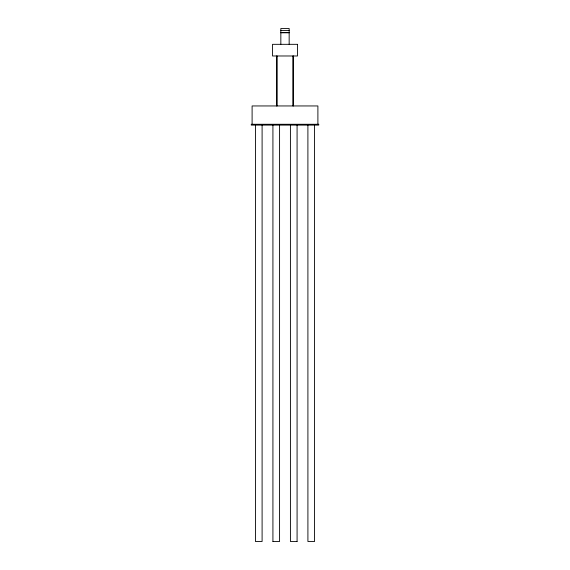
<?xml version="1.0" encoding="UTF-8"?>
<svg xmlns="http://www.w3.org/2000/svg" width="570" height="570" viewBox="0 0 570 570"><rect width="100%" height="100%" fill="white"/><g stroke="black" fill="none" stroke-linecap="round" stroke-linejoin="round"><path stroke-width="0.85" d="M280.839 30.502L289.161 30.502M280.839 32.497L289.161 32.497M280.839 32.789L289.161 32.789M272.93 541.5L279.578 541.5L279.585 125.101M297.07 541.5L290.422 541.5L290.415 125.101M317.896 124.274L317.896 105.949L252.104 105.949L252.104 124.274M314.562 125.101L314.562 541.5L307.914 541.5L307.9 125.101M297.077 125.101L297.077 541.5M293.329 55.981L293.329 105.949M292.909 55.981L292.909 105.949M289.161 44.325L289.161 28.5L280.839 28.5L280.839 44.325M277.091 55.981L277.091 105.949M276.671 55.981L276.671 105.949M272.923 125.101L272.923 541.5M262.1 125.101L262.1 541.5L255.445 541.5L255.438 125.101M297.49 44.325L272.51 44.325L272.51 55.981L297.49 55.981L297.49 44.325M318.73 124.274L251.27 124.274L251.27 125.101L318.73 125.101L318.73 124.274"/></g></svg>
